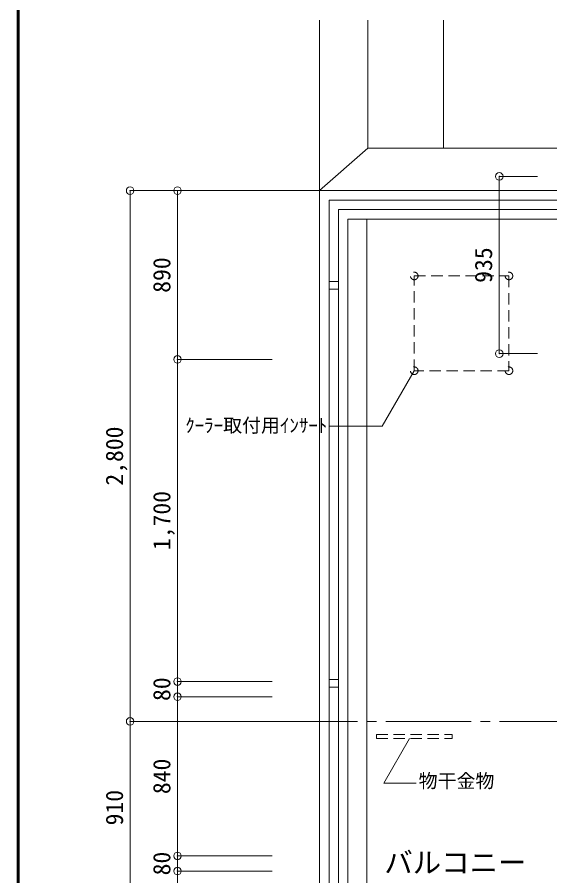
# Model space of a CAD drawing. Units: millimetres at full size, sheet at 1:50. Extents: x -9674 to 9699, y -6794 to 6791.
# Drawn here: x -9674 to -6862, y -27 to 4503 of the extents above; entities that cross this region are included whole.
import ezdxf
from ezdxf.enums import TextEntityAlignment as Align

# ---------------------------------------------------------------- set-up
doc = ezdxf.new("R2010")
doc.units = ezdxf.units.MM
doc.header["$LTSCALE"] = 50
doc.header["$PDMODE"] = 32
doc.header["$PDSIZE"] = 40
doc.linetypes.add('CHAIN2', pattern=[12, 9, -1, 1, -1])
doc.linetypes.add('DASHED1', pattern=[1.8, 1.2, -0.6])
for name, color, linetype, lineweight in [('0-0_図面枠', 7, 'Continuous', 9), ('1-0_芯', 7, 'CHAIN2', 9), ('1-6_ﾊﾞﾙｺﾆｰ・階段', 4, 'Continuous', 9), ('1-7_その他', 7, 'DASHED1', 9), ('1-A_文字', 7, 'Continuous', 9), ('1-B_寸法', 7, 'Continuous', 9)]:
    doc.layers.add(name, color=color, linetype=linetype, lineweight=lineweight)
doc.styles.add('ＭＳ ゴシック', font='')
doc.styles.get('ＭＳ ゴシック').set_extended_font_data('MS Gothic')

msp = doc.modelspace()

# ---------------------------------------------------------------- linework, layer by layer
at = {"layer": '0-0_図面枠'}
for p, q in [((-9673.92, 6791.43), (-9673.92, -6793.93)), ((-9672.16, 6789.66), (-9672.16, -6792.16)), ((-9670.4, 6787.9), (-9670.4, -6790.4)), ((-9668.64, -6788.64), (-9668.64, 6786.14)), ((-9666.87, 6784.38), (-9666.87, -6786.88)), ((-9665.11, 6782.61), (-9665.11, -6785.11)), ((-9663.35, 6780.85), (-9663.35, -6783.35))]:
    msp.add_line(p, q, dxfattribs=at)
at = {"layer": '1-0_芯'}
for p, q in [((-8327.5, 3587.68), (8282.5, 3587.68)), ((-8327.5, 787.68), (2912.5, 787.68))]:
    msp.add_line(p, q, dxfattribs=at)
at = {"layer": '1-6_ﾊﾞﾙｺﾆｰ・階段', "color": 7}
for p, q in [((-8077.5, 3587.68), (-8077.5, 4487.58)), ((-7822.5, 3812.68), (-7822.5, 4487.58)), ((-8077.5, 3587.68), (-7822.5, 3812.68)), ((-7822.5, 3812.68), (-5325.75, 3812.68)), ((-8027.5, 3537.68), (-6777.5, 3537.68)), ((-8027.5, -3214.95), (-8027.5, 3537.68)), ((-7927.5, 3437.68), (-6777.5, 3437.68)), ((-7927.5, -562.32), (-7927.5, 3437.68)), ((-8027.5, 3107.68), (-7977.5, 3107.68)), ((-8027.5, 3067.68), (-7977.5, 3067.68)), ((-8027.5, 1007.68), (-7977.5, 1007.68)), ((-8027.5, 967.68), (-7977.5, 967.68))]:
    msp.add_line(p, q, dxfattribs=at)
at = {"layer": '1-6_ﾊﾞﾙｺﾆｰ・階段'}
for p, q in [((-7422.5, 3812.68), (-7422.5, 4487.58)), ((-7827.5, -2552.32), (-7827.5, 3437.68))]:
    msp.add_line(p, q, dxfattribs=at)
at = {"layer": '1-6_ﾊﾞﾙｺﾆｰ・階段', "color": 7}
for points in [[(-8077.5, -3214.95), (-8077.5, 3587.68), (-6777.5, 3587.68)], [(-7977.5, -3214.95), (-7977.5, 3487.68), (-6777.5, 3487.68)]]:
    msp.add_lwpolyline(points, dxfattribs=at)
at = {"layer": '1-7_その他'}
for p, q in [((-7577.5, 3137.68), (-7077.5, 3137.68)), ((-7577.5, 2637.68), (-7577.5, 3137.68)), ((-7077.5, 3137.68), (-7077.5, 2637.68)), ((-7077.5, 2637.68), (-7577.5, 2637.68)), ((-7777.5, 717.68), (-7377.5, 717.68)), ((-7777.5, 697.68), (-7777.5, 717.68))]:
    msp.add_line(p, q, dxfattribs=at)
msp.add_lwpolyline([(-7777.5, 697.68), (-7377.5, 697.68), (-7377.5, 717.68)], dxfattribs=at)
for centre in [(-7577.5, 3137.68), (-7077.5, 3137.68), (-7577.5, 2637.68), (-7077.5, 2637.68)]:
    msp.add_circle(centre, 20, dxfattribs=at)
at = {"layer": '1-A_文字'}
for p, q in [((-7577.5, 2637.68), (-7746.84, 2344.39)), ((-7746.84, 2344.39), (-8022.85, 2344.39)), ((-7602.2, 697.68), (-7738.72, 461.24)), ((-7738.72, 461.24), (-7568.31, 461.24))]:
    msp.add_line(p, q, dxfattribs=at)
at = {"layer": '1-B_寸法'}
for p, q in [((-7128.99, 3662.68), (-6926.24, 3662.68)), ((-7128.99, 3662.68), (-7128.99, 2727.68)), ((-9077.5, 3587.68), (-9077.5, 787.68)), ((-9077.5, 3587.68), (-8327.5, 3587.68)), ((-8827.5, 3587.68), (-8827.5, 2697.68)), ((-7128.99, 2727.68), (-6926.24, 2727.68)), ((-8827.5, 2697.68), (-8327.5, 2697.68)), ((-8827.5, 2697.68), (-8827.5, 997.68)), ((-8827.5, 997.68), (-8327.5, 997.68)), ((-8827.5, 997.68), (-8827.5, 917.68)), ((-8827.5, 917.68), (-8327.5, 917.68)), ((-8827.5, 917.68), (-8827.5, 77.68)), ((-9077.5, 787.68), (-9077.5, -122.32)), ((-9077.5, 787.68), (-8327.5, 787.68)), ((-8827.5, 77.68), (-8327.5, 77.68)), ((-8827.5, 77.68), (-8827.5, -2.32)), ((-8827.5, -2.32), (-8327.5, -2.32)), ((-8827.5, -2.32), (-8827.5, -1702.32))]:
    msp.add_line(p, q, dxfattribs=at)
at = {"layer": '1-B_寸法', "color": 3}
for p in [(-7128.99, 3662.68), (-9077.5, 3587.68), (-8827.5, 3587.68), (-7128.99, 2727.68), (-8827.5, 2697.68), (-8827.5, 997.68), (-8827.5, 917.68), (-9077.5, 787.68), (-8827.5, 77.68), (-8827.5, -2.32)]:
    msp.add_point(p, dxfattribs=at)

# ---------------------------------------------------------------- texts
at = {"layer": '1-A_文字', "style": 'ＭＳ ゴシック'}
for s, height, p in [('ｸｰﾗｰ取付用ｲﾝｻｰﾄ', 73.31, (-8786.67, 2290.78)), ('物干金物', 73.31, (-7554.5, 414.84)), ('バルコニー', 110, (-7735.69, -45.22))]:
    msp.add_text(s, height=height, dxfattribs=at).set_placement(p, align=Align.BOTTOM_LEFT)
at = {"layer": '1-B_寸法', "style": 'ＭＳ ゴシック'}
for s, p in [('935', (-7138.99, 3101.43)), ('890', (-8837.5, 3048.93)), ('2,800', (-9087.5, 2031.43)), ('1,700', (-8837.5, 1691.43)), ('80', (-8837.5, 895.18)), ('840', (-8837.5, 403.93)), ('910', (-9087.5, 238.93)), ('80', (-8837.5, -24.82))]:
    msp.add_text(s, height=91.64, rotation=90, dxfattribs=at).set_placement(p, align=Align.BOTTOM_LEFT)

doc.saveas('drawing.dxf')
